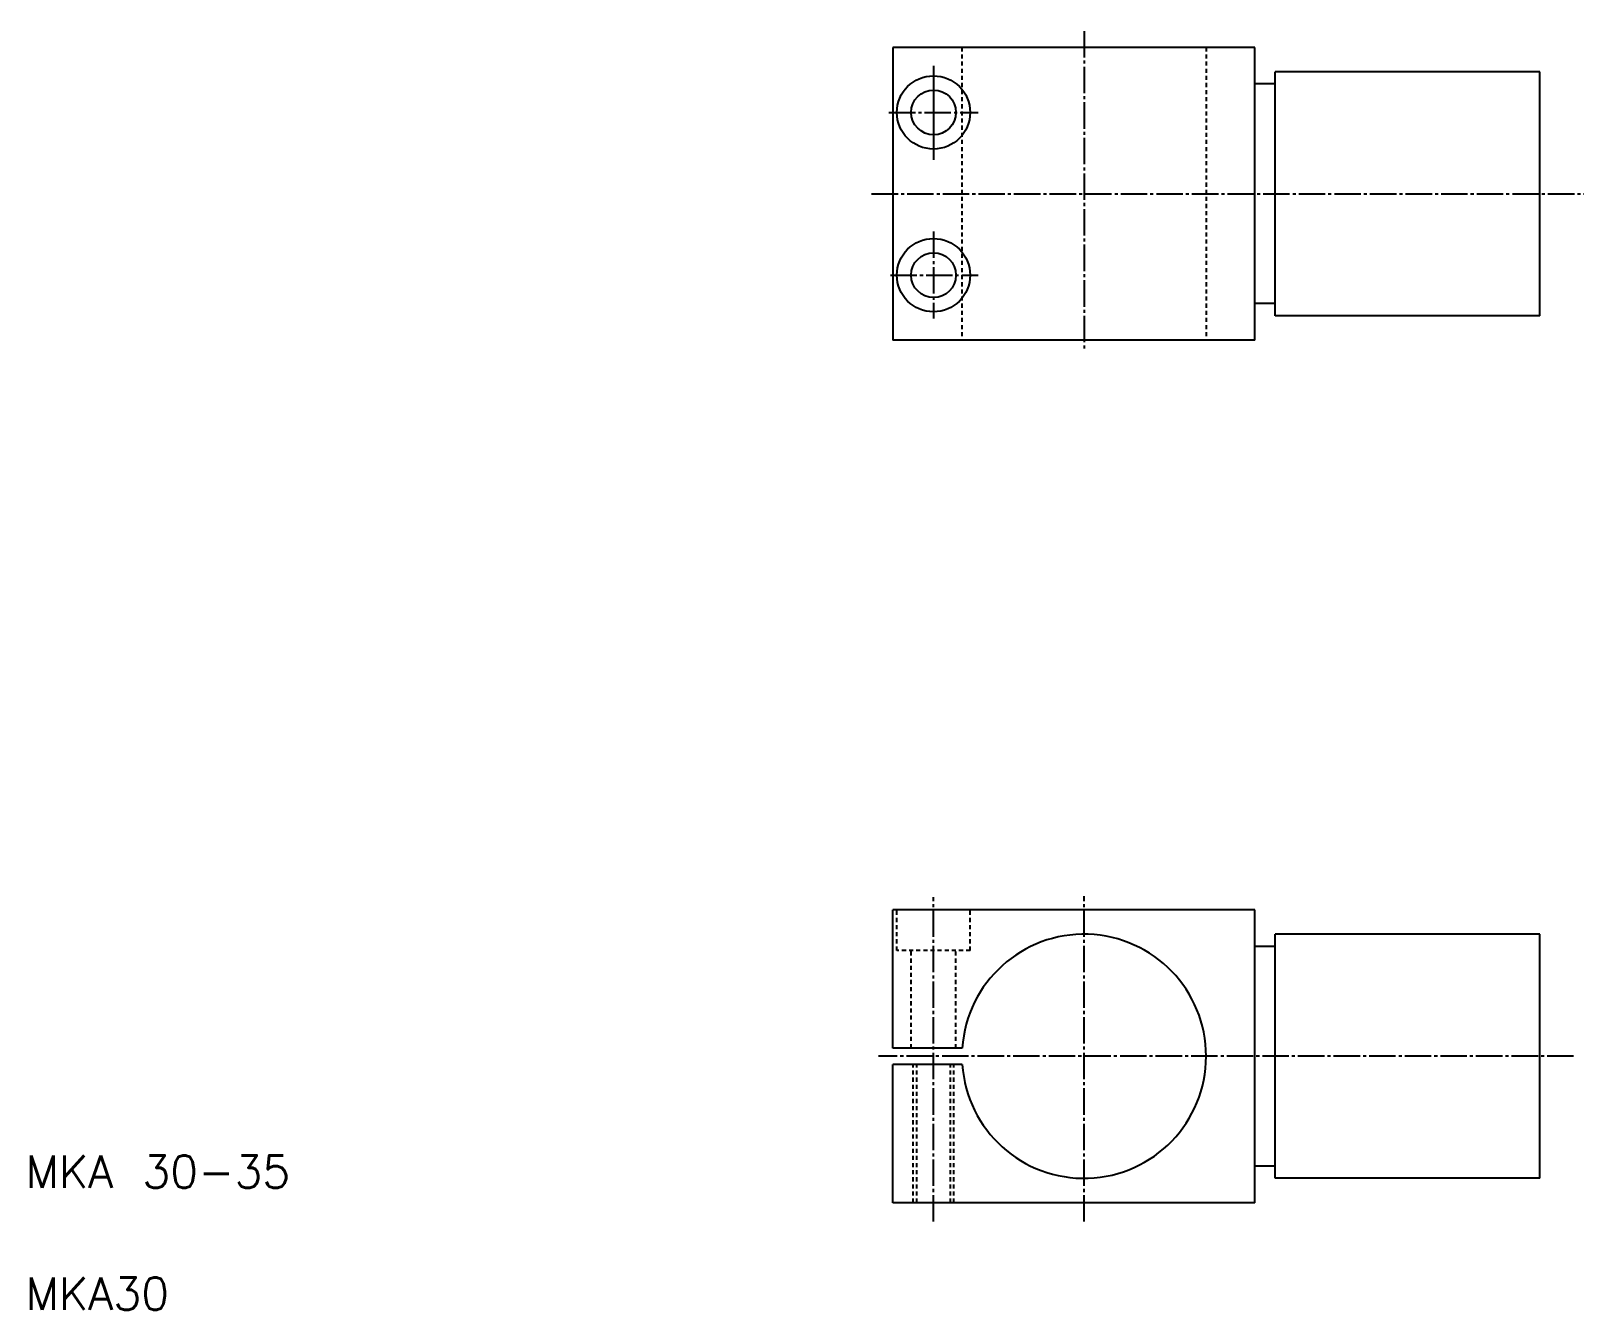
# Model space of a CAD drawing. Extents: x 11 to 202, y 10 to 167.
import ezdxf

# ---------------------------------------------------------------- set-up
doc = ezdxf.new("R2010")
doc.units = 0
doc.header["$LTSCALE"] = 0.25
doc.linetypes.add('CENTER', pattern=[17.5, 13, -1.5, 1.5, -1.5])
doc.linetypes.add('DASHED', pattern=[3.5, 2, -1.5])
doc.layers.get('0').update_dxf_attribs({"linetype": 'CONTINUOUS'})
doc.layers.add('CENTER', color=1, linetype='CENTER')
doc.styles.get("Standard").update_dxf_attribs({"font": 'txt', "bigfont": 'BIGFONT'})

msp = doc.modelspace()

# ---------------------------------------------------------------- linework, layer by layer
for p, q in [((116.6, 165.18), (116.6, 129.18)), ((161.1, 165.18), (116.6, 165.18)), ((161.1, 129.18), (161.1, 165.18)), ((121.6, 162.9), (121.6, 151.36)), ((163.6, 160.68), (161.1, 160.68)), ((163.6, 132.18), (163.6, 162.18)), ((196.1, 162.18), (163.6, 162.18)), ((196.1, 132.18), (196.1, 162.18)), ((163.6, 133.68), (161.1, 133.68)), ((196.1, 132.18), (163.6, 132.18)), ((161.1, 129.18), (116.6, 129.18)), ((116.6, 42.18), (116.6, 59.18)), ((161.1, 59.18), (116.6, 59.18)), ((161.1, 23.18), (161.1, 59.18)), ((163.6, 26.18), (163.6, 56.18)), ((196.1, 56.18), (163.6, 56.18)), ((196.1, 26.18), (196.1, 56.18)), ((163.6, 54.68), (161.1, 54.68)), ((116.6, 50.68), (116.6, 50.68)), ((116.6, 46.43), (116.6, 46.43)), ((125.13, 42.18), (116.6, 42.18)), ((116.6, 23.18), (116.6, 40.18)), ((125.13, 40.18), (116.6, 40.18)), ((163.6, 27.68), (161.1, 27.68)), ((196.1, 26.18), (163.6, 26.18)), ((161.1, 23.18), (116.6, 23.18))]:
    msp.add_line(p, q)
at = {"color": 3, "linetype": 'DASHED'}
for p, q in [((125.1, 165.18), (125.1, 129.18)), ((155.1, 165.18), (155.1, 129.18)), ((117.1, 54.18), (117.1, 59.18)), ((126.1, 54.18), (126.1, 59.18)), ((126.1, 54.18), (117.1, 54.18)), ((118.85, 42.18), (118.85, 54.18)), ((124.35, 42.18), (124.35, 54.18)), ((119.1, 23.18), (119.1, 40.18)), ((119.53, 23.18), (119.53, 40.18)), ((123.67, 23.18), (123.67, 40.18)), ((124.1, 23.18), (124.1, 40.18))]:
    msp.add_line(p, q, dxfattribs=at)
for centre, radius in [((121.6, 157.18), 4.5), ((121.6, 157.18), 2.75), ((121.6, 137.18), 4.5), ((121.6, 137.18), 2.75)]:
    msp.add_circle(centre, radius)
msp.add_arc((140.1, 41.18), 15, 183.8226, 176.1774)
at = {"layer": 'CENTER', "color": 1, "linetype": 'CENTER'}
for p, q in [((140.1, 167.18), (140.1, 127.94)), ((116.12, 157.18), (127.1, 157.18)), ((113.99, 147.18), (201.54, 147.18)), ((121.6, 142.54), (121.6, 131.84)), ((116.31, 137.18), (127.1, 137.18)), ((121.6, 20.87), (121.6, 60.75)), ((140.1, 20.87), (140.1, 60.86)), ((200.27, 41.18), (114.82, 41.18))]:
    msp.add_line(p, q, dxfattribs=at)

# ---------------------------------------------------------------- texts
for s, p in [('MKA 30-35', (10, 25)), ('MKA30', (10, 10))]:
    msp.add_text(s, height=4).set_placement(p)

doc.saveas('drawing.dxf')
